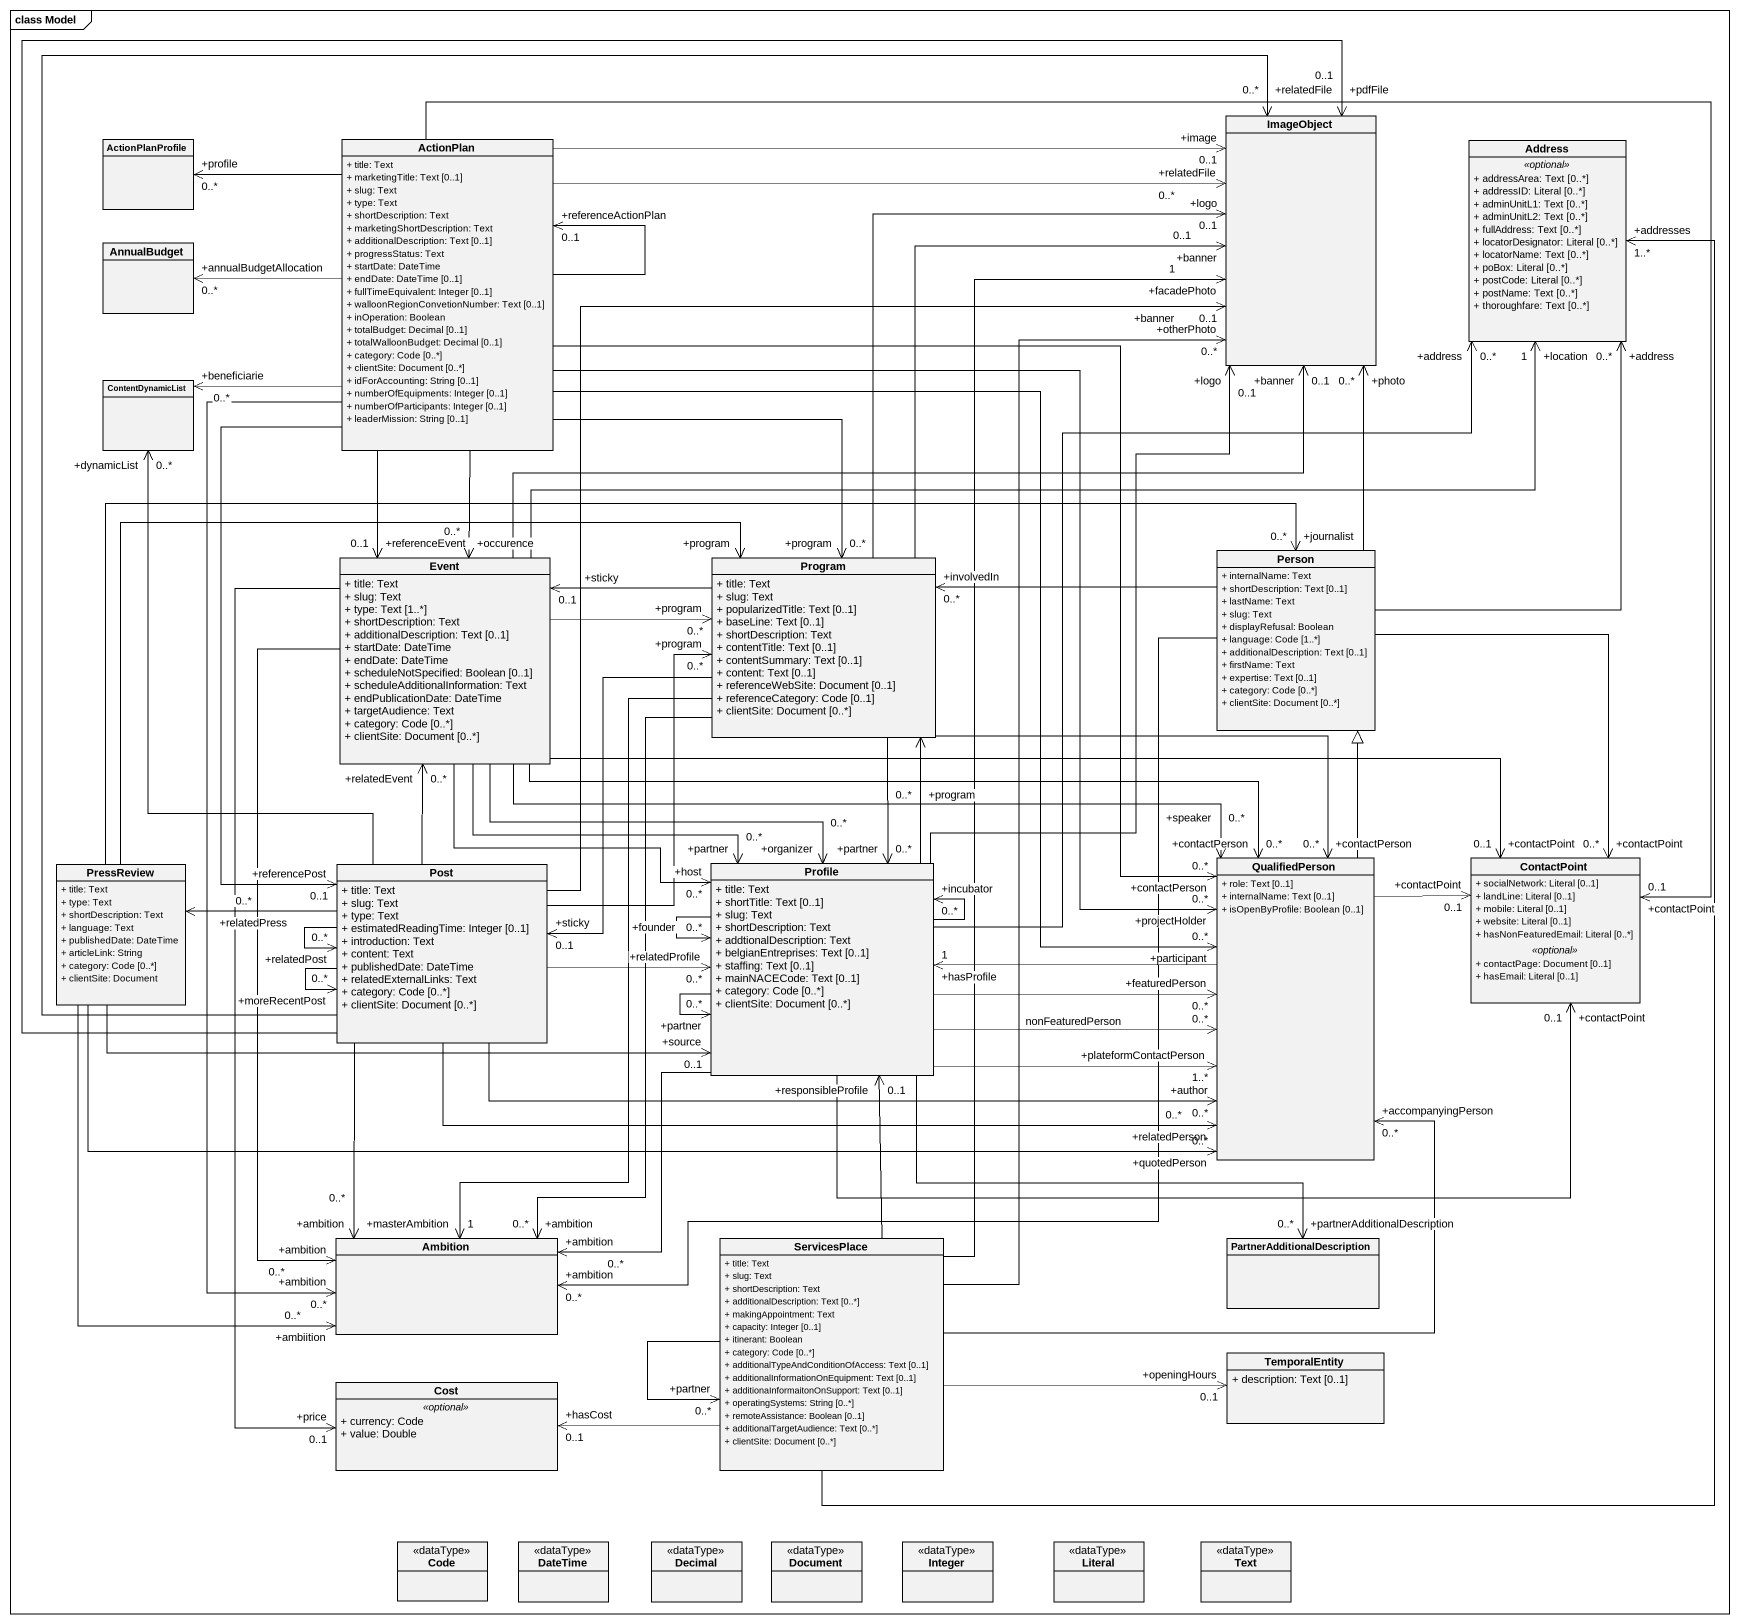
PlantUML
@startuml
mainframe class Model
hide circle
hide empty members
skinparam classAttributeIconSize 0
class ImageObject
class ActionPlanProfile
class ActionPlan {
  + title: Text
  + marketingTitle: Text [0..1]
  + slug: Text
  + type: Text
  + shortDescription: Text
  + marketingShortDescription: Text
  + additionalDescription: Text [0..1]
  + progressStatus: Text
  + startDate: DateTime
  + endDate: DateTime [0..1]
  + fullTimeEquivalent: Integer [0..1]
  + walloonRegionConvetionNumber: Text [0..1]
  + inOperation: Boolean
  + totalBudget: Decimal [0..1]
  + totalWalloonBudget: Decimal [0..1]
  + category: Code [0..*]
  + clientSite: Document [0..*]
  + idForAccounting: String [0..1]
  + numberOfEquipments: Integer [0..1]
  + numberOfParticipants: Integer [0..1]
  + leaderMission: String [0..1]
}
class Address {
  .. <<optional>> ..
  + addressArea: Text [0..*]
  + addressID: Literal [0..*]
  + adminUnitL1: Text [0..*]
  + adminUnitL2: Text [0..*]
  + fullAddress: Text [0..*]
  + locatorDesignator: Literal [0..*]
  + locatorName: Text [0..*]
  + poBox: Literal [0..*]
  + postCode: Literal [0..*]
  + postName: Text [0..*]
  + thoroughfare: Text [0..*]
}
class AnnualBudget
class ContentDynamicList
class Event {
  + title: Text
  + slug: Text
  + type: Text [1..*]
  + shortDescription: Text
  + additionalDescription: Text [0..1]
  + startDate: DateTime
  + endDate: DateTime
  + scheduleNotSpecified: Boolean [0..1]
  + scheduleAdditionalInformation: Text
  + endPublicationDate: DateTime
  + targetAudience: Text
  + category: Code [0..*]
  + clientSite: Document [0..*]
}
class Program {
  + title: Text
  + slug: Text
  + popularizedTitle: Text [0..1]
  + baseLine: Text [0..1]
  + shortDescription: Text
  + contentTitle: Text [0..1]
  + contentSummary: Text [0..1]
  + content: Text [0..1]
  + referenceWebSite: Document [0..1]
  + referenceCategory: Code [0..1]
  + clientSite: Document [0..*]
}
class "Person" as Person_ {
  + internalName: Text
  + shortDescription: Text [0..1]
  + lastName: Text
  + slug: Text
  + displayRefusal: Boolean
  + language: Code [1..*]
  + additionalDescription: Text [0..1]
  + firstName: Text
  + expertise: Text [0..1]
  + category: Code [0..*]
  + clientSite: Document [0..*]
}
class PressReview {
  + title: Text
  + type: Text
  + shortDescription: Text
  + language: Text
  + publishedDate: DateTime
  + articleLink: String
  + category: Code [0..*]
  + clientSite: Document
}
class Post {
  + title: Text
  + slug: Text
  + type: Text
  + estimatedReadingTime: Integer [0..1]
  + introduction: Text
  + content: Text
  + publishedDate: DateTime
  + relatedExternalLinks: Text
  + category: Code [0..*]
  + clientSite: Document [0..*]
}
class Profile {
  + title: Text
  + shortTitle: Text [0..1]
  + slug: Text
  + shortDescription: Text
  + addtionalDescription: Text
  + belgianEntreprises: Text [0..1]
  + staffing: Text [0..1]
  + mainNACECode: Text [0..1]
  + category: Code [0..*]
  + clientSite: Document [0..*]
}
class QualifiedPerson {
  + role: Text [0..1]
  + internalName: Text [0..1]
  + isOpenByProfile: Boolean [0..1]
}
class ContactPoint {
  + socialNetwork: Literal [0..1]
  + landLine: Literal [0..1]
  + mobile: Literal [0..1]
  + website: Literal [0..1]
  + hasNonFeaturedEmail: Literal [0..*]
  .. <<optional>> ..
  + contactPage: Document [0..1]
  + hasEmail: Literal [0..1]
}
class Ambition
class ServicesPlace {
  + title: Text
  + slug: Text
  + shortDescription: Text
  + additionalDescription: Text [0..*]
  + makingAppointment: Text
  + capacity: Integer [0..1]
  + itinerant: Boolean
  + category: Code [0..*]
  + additionalTypeAndConditionOfAccess: Text [0..1]
  + additionalInformationOnEquipment: Text [0..1]
  + additionaInformaitonOnSupport: Text [0..1]
  + operatingSystems: String [0..*]
  + remoteAssistance: Boolean [0..1]
  + additionalTargetAudience: Text [0..*]
  + clientSite: Document [0..*]
}
class PartnerAdditionalDescription
class TemporalEntity {
  + description: Text [0..1]
}
class Cost {
  .. <<optional>> ..
  + currency: Code
  + value: Double
}
class Code <<dataType>>
class DateTime <<dataType>>
class Decimal <<dataType>>
class Document <<dataType>>
class Integer <<dataType>>
class Literal <<dataType>>
class Text <<dataType>>
ActionPlan -right-> "+image\n0..1" ImageObject
ActionPlan -right-> "+relatedFile\n0..*" ImageObject
ActionPlan -left-> "+profile\n0..*" ActionPlanProfile
ActionPlan --> "+referenceActionPlan\n0..1" ActionPlan
ActionPlan -left-> "+annualBudgetAllocation\n0..*" AnnualBudget
ActionPlan -left-> "+beneficiarie\n0..*" ContentDynamicList
ActionPlan --> "+referenceEvent\n0..1" Event
ActionPlan --> "+occurence\n0..*" Event
ActionPlan --> "+program\n0..*" Program
ActionPlan --> "+referencePost\n0..1" Post
ActionPlan --> "+contactPerson\n0..*" QualifiedPerson
ActionPlan --> "+projectHolder\n0..*" QualifiedPerson
ActionPlan --> "+participant\n0..*" QualifiedPerson
ActionPlan -right-> "+contactPoint\n0..1" ContactPoint
ActionPlan --> "+ambition\n0..*" Ambition
Event -right-> "+banner\n0..1" ImageObject
Event -right-> "+location\n1" Address
Event -right-> "+program\n0..*" Program
Event --> "+organizer\n0..*" Profile
Event --> "+partner\n0..*" Profile
Event --> "+host\n0..*" Profile
Event -right-> "+contactPerson\n0..*" QualifiedPerson
Event -right-> "+speaker\n0..*" QualifiedPerson
Event -right-> "+contactPoint\n0..1" ContactPoint
Event --> "+ambition\n0..*" Ambition
Event --> "+price\n0..1" Cost
Program -up-> "+logo\n0..1" ImageObject
Program -up-> "+banner\n0..1" ImageObject
Program -left-> "+sticky\n0..1" Event
Program --> "+sticky\n0..1" Post
Program --> "+partner\n0..*" Profile
Program --> "+contactPerson\n0..*" QualifiedPerson
Program --> "+masterAmbition\n1" Ambition
Program --> "+ambition\n0..*" Ambition
Person_ -up-> "+photo\n0..*" ImageObject
Person_ -up-> "+address\n0..*" Address
Person_ -left-> "+involvedIn\n0..*" Program
Person_ --> "+contactPoint\n0..*" ContactPoint
Person_ --> "+ambition\n0..*" Ambition
PressReview -right-> "+program" Program
PressReview -right-> "+journalist\n0..*" Person_
PressReview -right-> "+source\n0..1" Profile
PressReview -right-> "+quotedPerson\n0..*" QualifiedPerson
PressReview --> "+ambiition\n0..*" Ambition
Post -up-> "+banner\n0..1" ImageObject
Post -up-> "+relatedFile\n0..*" ImageObject
Post -up-> "+pdfFile\n0..1" ImageObject
Post -up-> "+dynamicList\n0..*" ContentDynamicList
Post -up-> "+relatedEvent\n0..*" Event
Post -up-> "+program\n0..*" Program
Post -left-> "+relatedPress\n0..*" PressReview
Post --> "+relatedPost\n0..*" Post
Post --> "+moreRecentPost\n0..*" Post
Post -right-> "+relatedProfile\n0..*" Profile
Post -right-> "+author\n0..*" QualifiedPerson
Post -right-> "+relatedPerson\n0..*" QualifiedPerson
Post --> "+ambition\n0..*" Ambition
Profile -up-> "+logo\n0..1" ImageObject
Profile -up-> "+address\n0..*" Address
Profile -up-> "+program\n0..*" Program
Profile --> "+founder\n0..*" Profile
Profile --> "+partner\n0..*" Profile
Profile --> "+incubator\n0..*" Profile
Profile -right-> "+featuredPerson\n0..*" QualifiedPerson
Profile -right-> "0..*" QualifiedPerson : nonFeaturedPerson
Profile -right-> "+plateformContactPerson\n1..*" QualifiedPerson
Profile -right-> "+contactPoint\n0..1" ContactPoint
Profile --> "+ambition\n0..*" Ambition
Profile --> "+partnerAdditionalDescription\n0..*" PartnerAdditionalDescription
QualifiedPerson -up-|> Person_
QualifiedPerson -left-> "+hasProfile\n1" Profile
QualifiedPerson -right-> "+contactPoint\n0..1" ContactPoint
ServicesPlace -up-> "+facadePhoto\n1" ImageObject
ServicesPlace -up-> "+otherPhoto\n0..*" ImageObject
ServicesPlace -up-> "+addresses\n1..*" Address
ServicesPlace -up-> "+responsibleProfile\n0..1" Profile
ServicesPlace -up-> "+accompanyingPerson\n0..*" QualifiedPerson
ServicesPlace --> "+partner\n0..*" ServicesPlace
ServicesPlace -right-> "+openingHours\n0..1" TemporalEntity
ServicesPlace -left-> "+hasCost\n0..1" Cost
@enduml
